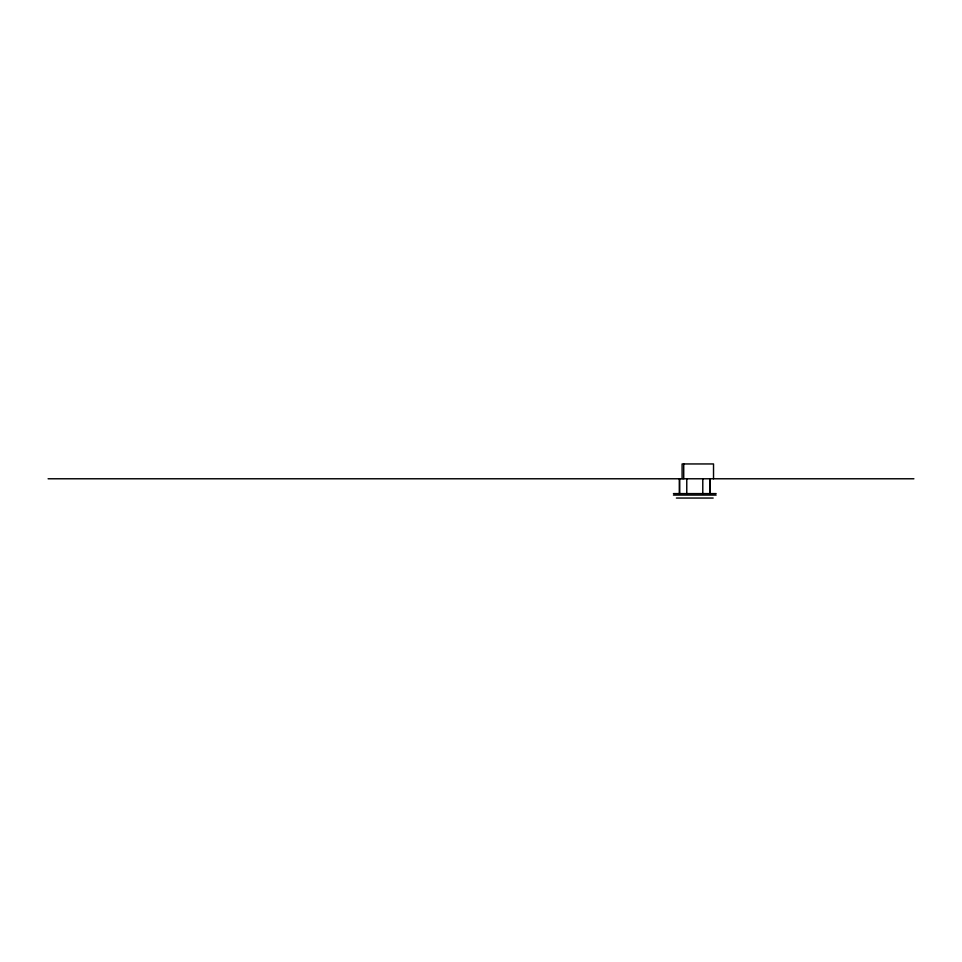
<?xml version="1.0" encoding="UTF-8"?>
<svg xmlns="http://www.w3.org/2000/svg" width="962" height="962" viewBox="0 0 962 962"><rect width="100%" height="100%" fill="white"/><g stroke="black" fill="none" stroke-linecap="round" stroke-linejoin="round"><path stroke-width="1.44" d="M48.1 478.775L913.9 478.775M673.436 493.602L716.125 493.602M673.436 495.081L716.125 495.081M676.394 498.051L713.167 498.051M713.527 478.775L713.527 463.949L682.106 463.949L682.106 478.775M710.197 478.775L710.197 493.602M709.896 478.775L709.896 493.602M702.789 478.775L702.789 493.602M686.772 478.775L686.772 493.602M683.729 463.949L683.729 478.775M679.653 478.775L679.653 493.602M679.364 478.775L679.364 493.602"/></g></svg>
